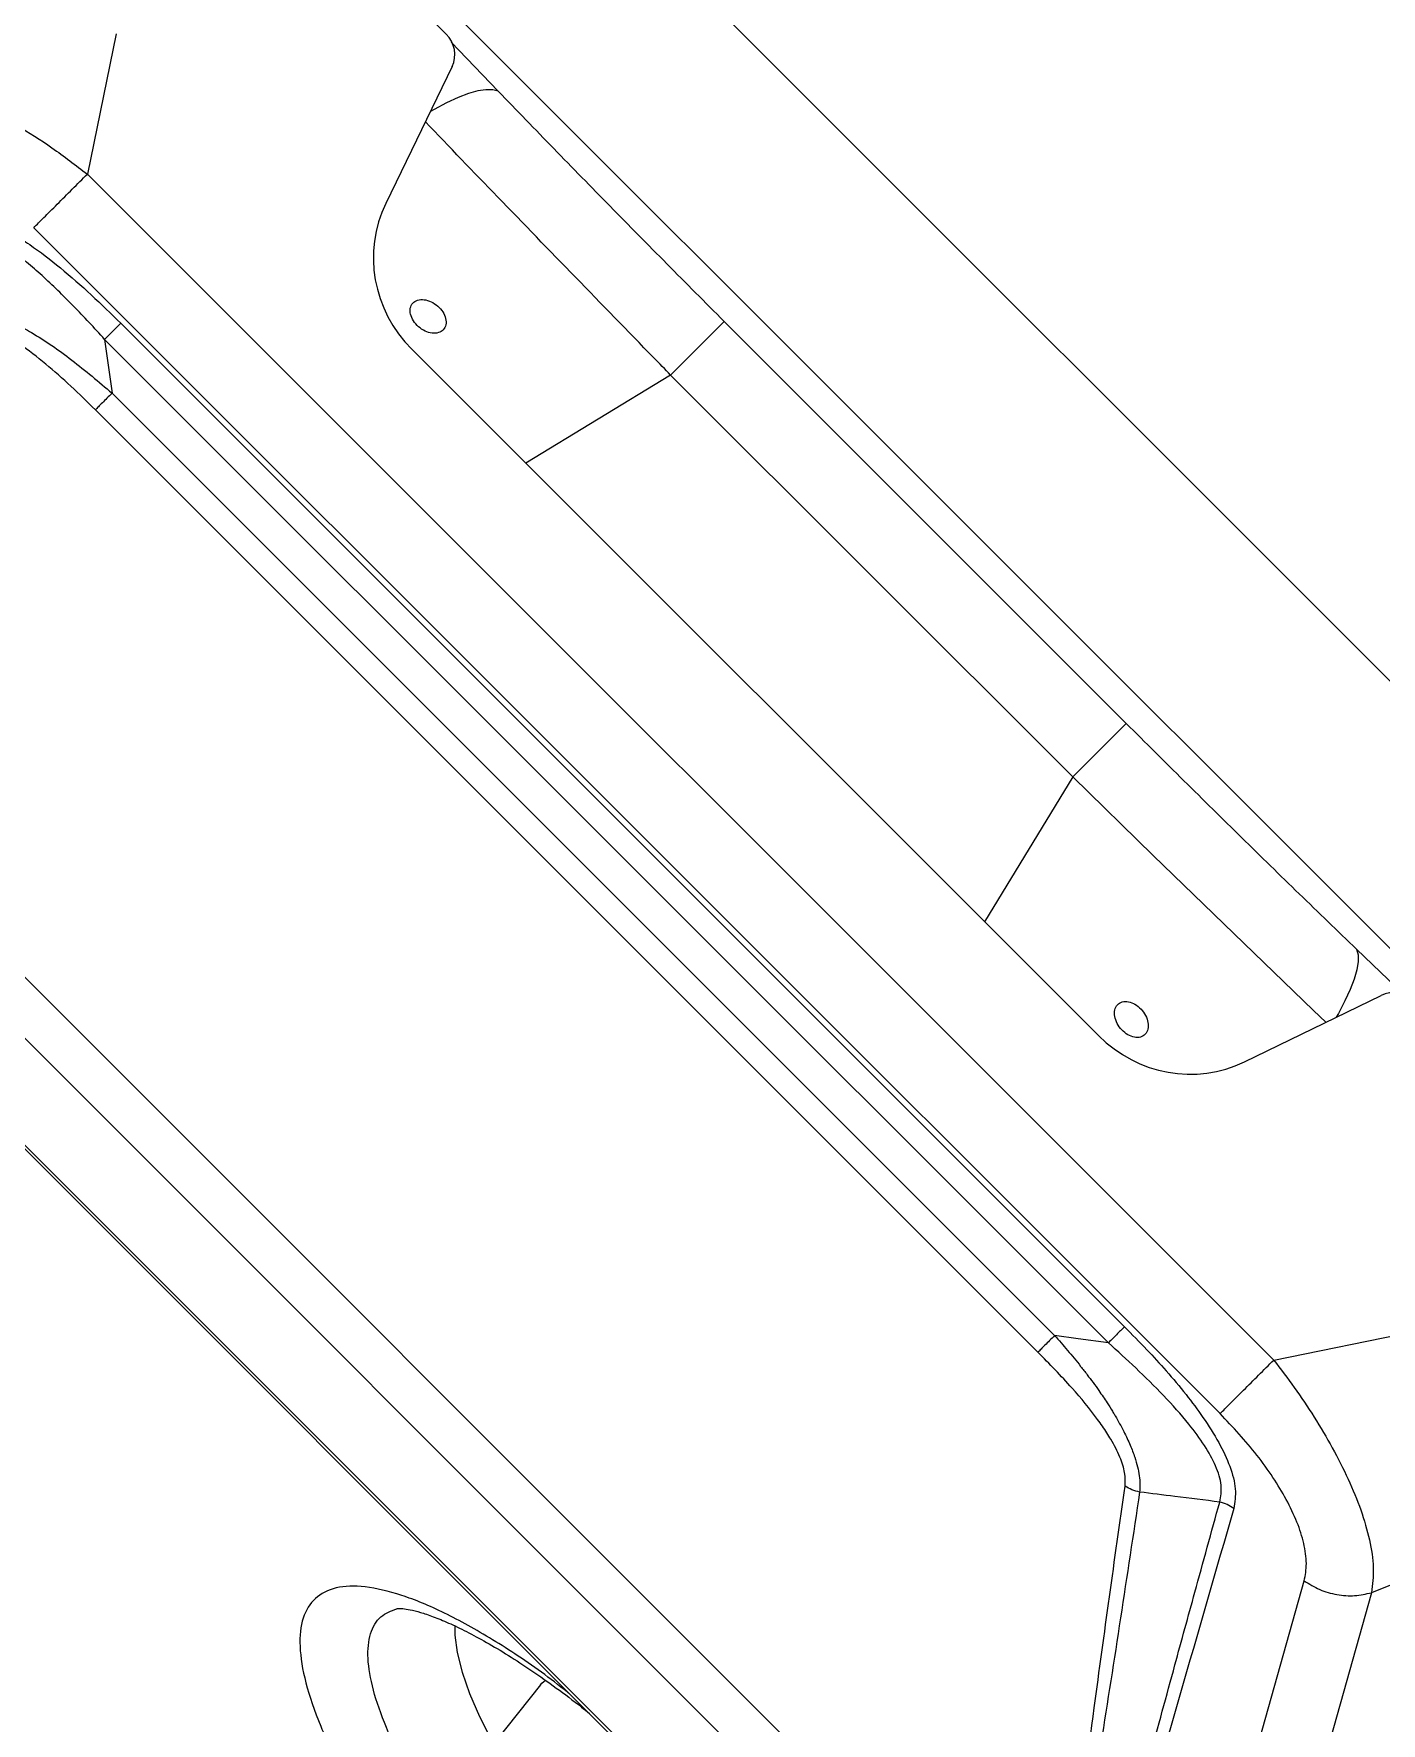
# Model space of a CAD drawing. Extents: x 412 to 492, y 622 to 766.
# Drawn here: x 480.24 to 485.38, y 709.86 to 716.31 of the extents above; entities that cross this region are included whole.
import ezdxf

# ---------------------------------------------------------------- set-up
doc = ezdxf.new("R2010")
doc.units = 0
doc.header["$MEASUREMENT"] = 0
doc.layers.add('1', color=4, linetype='Continuous')
doc.layers.add('GEOMETRY', color=4, linetype='Continuous', lineweight=25)

# ---------------------------------------------------------------- blocks, each defined once
blk = doc.blocks.new('2024 Beam 220V LL')
at = {"layer": 'GEOMETRY'}
for p, q in [((75.4667, 69.0747), (69.0747, 75.4667)), ((74.6976, 68.8232), (68.8232, 74.6976)), ((69.8596, 73.5507), (68.8134, 74.597)), ((68.5999, 73.5516), (68.4906, 73.0162)), ((70.0582, 73.3324), (69.8785, 73.5194)), ((69.8822, 73.4262), (69.6287, 72.9044)), ((68.4906, 73.0163), (73.0162, 68.4907)), ((72.8116, 68.2862), (68.2861, 72.8117)), ((68.6177, 72.4468), (72.4468, 68.6177)), ((70.92, 72.4539), (70.7156, 72.2495)), ((72.4539, 70.92), (70.92, 72.4539)), ((72.3856, 68.5564), (68.5564, 72.3856)), ((68.5564, 72.3856), (68.5845, 72.1804)), ((72.3478, 69.7286), (69.7285, 72.3479)), ((65.7638, 72.2058), (72.2058, 65.7638)), ((70.7156, 72.2495), (70.163, 71.9133)), ((72.2495, 70.7156), (70.7156, 72.2495)), ((66.0155, 72.1872), (72.1872, 66.0155)), ((68.5845, 72.1804), (72.1803, 68.5845)), ((72.1168, 68.5209), (68.5209, 72.1168)), ((66.0456, 71.502), (71.502, 66.0456)), ((66.0531, 71.5095), (71.5095, 66.0531)), ((72.4539, 70.92), (72.2495, 70.7156)), ((72.2495, 70.7156), (71.9134, 70.1631)), ((73.5133, 69.8843), (73.3324, 70.0582)), ((72.9044, 69.6288), (73.4261, 69.8822)), ((73.0162, 68.4906), (73.5516, 68.6)), ((74.7374, 68.1484), (73.3891, 67.603)), ((72.638, 65.8941), (73.1326, 67.6483)), ((73.3891, 67.603), (72.8945, 65.8488)), ((70.2186, 67.2514), (70.0466, 67.0342)), ((70.2186, 67.2514), (70.2244, 67.258)), ((70.2244, 67.258), (70.2384, 67.2697))]:
    blk.add_line(p, q, dxfattribs=at)
at = {"layer": 'GEOMETRY', "flags": 128}
for points in [[(70.0582, 73.3324), (70.0372, 73.338), (70.0111, 73.3383), (69.9802, 73.3334), (69.9447, 73.3234), (69.9049, 73.3082), (69.861, 73.288), (69.8134, 73.263), (69.799, 73.2549)], [(73.2153, 69.7798), (73.1684, 69.8249), (72.8635, 70.119), (72.5567, 70.4164), (72.2495, 70.7156), (72.2495, 70.7156), (72.2495, 70.7156)], [(73.3324, 70.0582), (73.338, 70.0372), (73.3383, 70.0111), (73.3334, 69.9802), (73.3234, 69.9447), (73.3082, 69.9049), (73.288, 69.861), (73.263, 69.8134), (73.255, 69.7991)], [(72.3856, 68.5564), (72.2706, 68.5722), (72.1803, 68.5845)], [(69.8919, 67.4774), (69.8926, 67.4413), (69.9016, 67.3745), (69.9204, 67.2999), (69.9487, 67.2182), (69.9864, 67.1303), (70.0329, 67.0371), (70.0398, 67.0242)]]:
    blk.add_lwpolyline(points, dxfattribs=at)
at = {"layer": 'GEOMETRY'}
for centre, major_axis, ratio, start_param, end_param in [((69.7948, 73.4776), (-0.0404, 0.0964), 0.921802, 3.822956, 5.12998), ((70.0839, 72.6855), (0.466, -0.1951), 0.96488, 3.088007, 4.310898), ((73.4775, 69.7949), (0.0964, -0.0404), 0.9218, 1.153189, 2.460213), ((72.6854, 70.084), (-0.1952, 0.466), 0.964883, 1.97225, 3.195141)]:
    blk.add_ellipse(centre, major_axis=major_axis, ratio=ratio, start_param=start_param, end_param=end_param, dxfattribs=at)
for points, knots in [([(67.6076, 73.3904), (67.6309, 73.3936), (67.6785, 73.4001), (67.7658, 73.3915), (67.8653, 73.3681), (67.9763, 73.3282), (68.0968, 73.2729), (68.2249, 73.202), (68.3588, 73.1168), (68.4459, 73.0503), (68.4905, 73.0162)], [0, 0, 0, 0, 0.1060913, 0.216747, 0.3320356, 0.4525106, 0.5788195, 0.7118984, 0.8524035, 1, 1, 1, 1]), ([(70.92, 72.4539), (70.8469, 72.527), (70.7739, 72.6003), (70.6287, 72.747), (70.5563, 72.8204), (70.4124, 72.9671), (70.3408, 73.0404), (70.1987, 73.1867), (70.1282, 73.2597), (70.0582, 73.3324)], [0, 0, 0, 0, 0.25, 0.25, 0.5, 0.5, 0.75, 0.75, 1, 1, 1, 1]), ([(70.7156, 72.2495), (70.7156, 72.2495), (70.6942, 72.2714), (70.5728, 72.3958), (70.352, 72.6229), (70.0606, 72.9237), (69.8715, 73.1201), (69.7798, 73.2153)], [0, 0, 0, 0, 0.0000017, 0.067856, 0.3845412, 0.7015733, 1, 1, 1, 1]), ([(67.9244, 72.8638), (67.948, 72.8677), (67.9832, 72.8736), (68.0403, 72.8632), (68.0886, 72.8483), (68.1439, 72.8243), (68.2062, 72.7899), (68.2887, 72.7362), (68.3902, 72.6582), (68.5059, 72.5565), (68.5805, 72.4833), (68.6177, 72.4468)], [0, 0, 0, 0, 0.125242, 0.186962, 0.250585, 0.328395, 0.41141, 0.501036, 0.662351, 0.831997, 1, 1, 1, 1]), ([(68.5564, 72.3856), (68.5367, 72.4072), (68.4976, 72.4501), (68.4379, 72.5125), (68.3781, 72.5724), (68.3185, 72.6285), (68.2488, 72.69), (68.1703, 72.7506), (68.085, 72.7983), (68.0078, 72.8215), (67.9685, 72.814), (67.9489, 72.8103)], [0, 0, 0, 0, 0.103598, 0.206282, 0.307061, 0.405061, 0.499574, 0.643355, 0.769755, 0.885319, 1, 1, 1, 1]), ([(69.7883, 72.5341), (69.7793, 72.5367), (69.7614, 72.5388), (69.7389, 72.532), (69.7243, 72.5162), (69.7198, 72.4939), (69.726, 72.4685), (69.7419, 72.4437), (69.7651, 72.4234), (69.7921, 72.4106), (69.8189, 72.4073), (69.8413, 72.4141), (69.8559, 72.4299), (69.8606, 72.4523), (69.8545, 72.4779), (69.8387, 72.5027), (69.8154, 72.523), (69.7973, 72.5314), (69.7883, 72.5341)], [0, 0, 0, 0, 0.0625345, 0.1250099, 0.1874593, 0.2499122, 0.3123943, 0.3749283, 0.4374644, 0.4999445, 0.5623945, 0.6248413, 0.6873134, 0.7498397, 0.8123846, 0.8748726, 0.9373287, 1, 1, 1, 1]), ([(67.9868, 72.5047), (68.0049, 72.5056), (68.0416, 72.5073), (68.1026, 72.4932), (68.1619, 72.4714), (68.2182, 72.445), (68.3094, 72.3946), (68.435, 72.3074), (68.5339, 72.2234), (68.5845, 72.1804)], [0, 0, 0, 0, 0.114828, 0.233664, 0.317348, 0.406089, 0.500977, 0.744712, 1, 1, 1, 1]), ([(68.5209, 72.1168), (68.4901, 72.147), (68.4287, 72.2074), (68.3324, 72.2926), (68.2396, 72.3645), (68.1523, 72.4175), (68.0731, 72.4499), (68.031, 72.4493), (68.0099, 72.449)], [0, 0, 0, 0, 0.187072, 0.373689, 0.559995, 0.705553, 0.85283, 1, 1, 1, 1]), ([(73.3324, 70.0582), (73.2597, 70.1282), (73.1867, 70.1987), (73.0404, 70.3408), (72.9671, 70.4124), (72.8204, 70.5563), (72.7469, 70.6287), (72.6003, 70.774), (72.527, 70.8469), (72.4539, 70.92)], [0, 0, 0, 0, 0.25, 0.25, 0.5, 0.5, 0.75, 0.75, 1, 1, 1, 1]), ([(72.4744, 69.8543), (72.4659, 69.8575), (72.449, 69.8606), (72.4273, 69.8545), (72.4126, 69.8386), (72.4072, 69.8154), (72.4118, 69.7884), (72.4258, 69.7617), (72.4469, 69.7392), (72.472, 69.7245), (72.4972, 69.7198), (72.5188, 69.7257), (72.5335, 69.7415), (72.539, 69.7648), (72.5345, 69.792), (72.5206, 69.8188), (72.4996, 69.8413), (72.4828, 69.8511), (72.4744, 69.8543)], [0, 0, 0, 0, 0.062535, 0.125012, 0.187461, 0.249911, 0.312389, 0.374923, 0.437462, 0.499946, 0.562398, 0.624843, 0.687311, 0.749834, 0.812381, 0.874871, 0.937328, 1, 1, 1, 1]), ([(69.3163, 55.2477), (69.3152, 55.2587), (69.3092, 55.3207), (69.2904, 55.5021), (69.2554, 55.7905), (69.2039, 56.1432), (69.1505, 56.4567), (69.0983, 56.7301), (69.0498, 56.9637), (69.0049, 57.1644), (68.9648, 57.3338), (68.9303, 57.4739), (68.8946, 57.6124), (68.8578, 57.7493), (68.7981, 57.9615), (68.7124, 58.2451), (68.5958, 58.5956), (68.4736, 58.9328), (68.3282, 59.3052), (68.1547, 59.7126), (67.9485, 60.1545), (67.7476, 60.551), (67.5536, 60.9077), (67.3971, 61.1785), (67.2697, 61.3899), (67.1748, 61.5433), (67.0792, 61.6933), (66.9445, 61.8991), (66.7697, 62.1573), (66.5557, 62.4601), (66.3353, 62.7587), (66.032, 63.1522), (65.6381, 63.6314), (65.1444, 64.1852), (64.6324, 64.7146), (64.1894, 65.1376), (63.825, 65.4652), (63.5443, 65.7075), (63.2576, 65.945), (62.9331, 66.2028), (62.5694, 66.4777), (62.1636, 66.7668), (61.8487, 66.9785), (61.6297, 67.1199), (61.5097, 67.1958), (61.3882, 67.2709), (61.2623, 67.3469), (61.0712, 67.4597), (60.8132, 67.606), (60.3812, 67.8369), (59.8337, 68.1038), (59.1675, 68.388), (58.4856, 68.6388), (57.9661, 68.7992), (57.612, 68.895), (57.4433, 68.9381), (57.2954, 68.9741), (57.1824, 69.0007), (57.0822, 69.0235), (56.9813, 69.0457), (56.866, 69.0702), (56.7499, 69.0939), (56.633, 69.1168), (56.5155, 69.1389), (56.3234, 69.1734), (56.0548, 69.2175), (55.7078, 69.2659), (55.355, 69.3066), (55.0748, 69.3322), (54.8685, 69.3475), (54.7371, 69.356), (54.6029, 69.3636), (54.4659, 69.37), (54.3262, 69.3752), (54.1838, 69.3791), (54.0387, 69.3817), (53.8909, 69.3829), (53.7406, 69.3826), (53.6394, 69.3811), (53.5884, 69.3804)], [0, 0, 0, 0, 0.001473, 0.0083, 0.024285, 0.04014, 0.05574, 0.066575, 0.077144, 0.087449, 0.093884, 0.100253, 0.106555, 0.112791, 0.118962, 0.135596, 0.151696, 0.167271, 0.182333, 0.203609, 0.22456, 0.245197, 0.260717, 0.276613, 0.285219, 0.292273, 0.299665, 0.307936, 0.323709, 0.339486, 0.355274, 0.371076, 0.402874, 0.434376, 0.465659, 0.49675, 0.512436, 0.528152, 0.544036, 0.559922, 0.581009, 0.60221, 0.623536, 0.629469, 0.635514, 0.641673, 0.64773, 0.65431, 0.670054, 0.685706, 0.717138, 0.748405, 0.779378, 0.811704, 0.819706, 0.827767, 0.834732, 0.839873, 0.843182, 0.848379, 0.853603, 0.858852, 0.864129, 0.869431, 0.87476, 0.89009, 0.905638, 0.921402, 0.937379, 0.943106, 0.948954, 0.954922, 0.961009, 0.967214, 0.973538, 0.979979, 0.986536, 0.993209, 1, 1, 1, 1]), ([(72.4468, 68.6177), (72.4754, 68.5886), (72.5297, 68.5337), (72.6086, 68.4475), (72.6809, 68.3614), (72.7492, 68.2699), (72.8079, 68.1777), (72.852, 68.0844), (72.8753, 67.9955), (72.8676, 67.9483), (72.8638, 67.9245)], [0, 0, 0, 0, 0.131695, 0.24934, 0.378329, 0.497693, 0.62718, 0.749961, 0.873946, 1, 1, 1, 1]), ([(72.1804, 68.5845), (72.1886, 68.5752), (72.2052, 68.5564), (72.23, 68.5274), (72.255, 68.4974), (72.2799, 68.4665), (72.3119, 68.4255), (72.3459, 68.3792), (72.3776, 68.3325), (72.3957, 68.3038), (72.4049, 68.2886), (72.4085, 68.2826), (72.4223, 68.2592), (72.4439, 68.2201), (72.4687, 68.1672), (72.4904, 68.1097), (72.5069, 68.0465), (72.5055, 68.0069), (72.5047, 67.9869)], [0, 0, 0, 0, 0.047708, 0.096688, 0.146809, 0.197928, 0.249893, 0.347838, 0.421271, 0.471482, 0.483259, 0.492609, 0.499558, 0.592818, 0.675836, 0.749812, 0.87358, 1, 1, 1, 1]), ([(72.8103, 67.9489), (72.8141, 67.9696), (72.8215, 68.0101), (72.7973, 68.0871), (72.7531, 68.1664), (72.6857, 68.2573), (72.5967, 68.3563), (72.4924, 68.4592), (72.4205, 68.5246), (72.3856, 68.5564)], [0, 0, 0, 0, 0.120842, 0.236017, 0.354466, 0.479568, 0.65493, 0.832373, 1, 1, 1, 1]), ([(72.449, 68.0099), (72.4496, 68.0264), (72.4509, 68.0593), (72.4311, 68.1215), (72.4043, 68.1737), (72.3798, 68.2131), (72.3628, 68.2386), (72.3214, 68.2964), (72.2413, 68.3932), (72.1608, 68.4758), (72.1168, 68.5209)], [0, 0, 0, 0, 0.117005, 0.234536, 0.360199, 0.405093, 0.451786, 0.500448, 0.726612, 1, 1, 1, 1]), ([(73.0162, 68.4906), (73.0427, 68.4559), (73.0969, 68.3851), (73.1719, 68.2726), (73.2414, 68.1554), (73.3021, 68.036), (73.3509, 67.9172), (73.3842, 67.8026), (73.4004, 67.6936), (73.3929, 67.6337), (73.3891, 67.603)], [0, 0, 0, 0, 0.114179, 0.233354, 0.355657, 0.479729, 0.604989, 0.731949, 0.86249, 1, 1, 1, 1]), ([(73.1326, 67.6482), (73.1366, 67.6695), (73.1427, 67.7015), (73.1385, 67.7515), (73.1291, 67.8032), (73.1067, 67.8726), (73.0662, 67.9577), (73.014, 68.0438), (72.9337, 68.156), (72.8602, 68.2344), (72.8116, 68.2862)], [0, 0, 0, 0, 0.125044, 0.187707, 0.251332, 0.373876, 0.501773, 0.624135, 0.751153, 1, 1, 1, 1]), ([(72.1954, 66.0792), (72.2397, 66.4417), (72.3188, 67.089), (72.4092, 67.7285), (72.449, 68.0099)], [0, 0, 0, 0, 0.559996, 1, 1, 1, 1]), ([(72.5047, 67.9869), (72.4563, 67.6664), (72.3594, 67.0254), (72.2513, 66.3938), (72.1972, 66.078)], [0, 0, 0, 0, 0.499897, 1, 1, 1, 1]), ([(72.2881, 65.9922), (72.2881, 65.9922), (72.2881, 65.9924), (72.2883, 65.9931), (72.2891, 65.9958), (72.2917, 66.0061), (72.3759, 66.3346), (72.4887, 66.777), (72.6323, 67.3018), (72.7213, 67.627), (72.7786, 67.8341), (72.8103, 67.9489)], [0, 0, 0, 0, 0.0000386, 0.0003312, 0.001135, 0.0041642, 0.0159415, 0.499832, 0.6813517, 0.8233637, 1, 1, 1, 1]), ([(72.8103, 67.9489), (72.7532, 67.956), (72.6513, 67.9686), (72.5495, 67.9813), (72.5047, 67.9869)], [0, 0, 0, 0, 0.560611, 1, 1, 1, 1]), ([(72.8638, 67.9245), (72.8555, 67.9298), (72.8391, 67.9405), (72.8199, 67.9461), (72.8103, 67.9489)], [0, 0, 0, 0, 0.5, 1, 1, 1, 1]), ([(72.8638, 67.9245), (72.7268, 67.4489), (72.5541, 66.8493), (72.3674, 66.219), (72.3141, 66.0553), (72.2982, 66.0083), (72.2919, 65.9951), (72.2898, 65.9907)], [0, 0, 0, 0, 0.733813, 0.925342, 0.977269, 0.992279, 1, 1, 1, 1]), ([(70.3339, 67.2138), (70.3008, 67.2399), (70.1983, 67.3205), (70.0345, 67.4276), (69.85, 67.5304), (69.6855, 67.5986), (69.5461, 67.6308), (69.4344, 67.6271), (69.3547, 67.5864), (69.3078, 67.5113), (69.2961, 67.4023), (69.3185, 67.2635), (69.3753, 67.0974), (69.4643, 66.9085), (69.5824, 66.7014), (69.6824, 66.5541), (69.7325, 66.4805)], [0, 0, 0, 0, 0.035514, 0.110012, 0.18415, 0.258287, 0.332219, 0.406152, 0.480014, 0.553878, 0.627806, 0.701736, 0.775904, 0.850073, 0.925036, 1, 1, 1, 1]), ([(69.9401, 66.5523), (69.9396, 66.553), (69.8936, 66.6184), (69.8085, 66.7471), (69.7044, 66.9274), (69.6269, 67.0912), (69.5768, 67.2351), (69.5563, 67.356), (69.5661, 67.4502), (69.6027, 67.5153), (69.6494, 67.5335), (69.6713, 67.542)], [0, 0, 0, 0, 0.0013661, 0.1298509, 0.2583326, 0.3842885, 0.5102397, 0.6364749, 0.7627058, 0.8887391, 1, 1, 1, 1]), ([(69.6716, 67.5427), (69.6723, 67.5429), (69.6739, 67.5432), (69.6919, 67.543), (69.7204, 67.5387), (69.7602, 67.5287), (69.8095, 67.5122), (69.8684, 67.488), (69.9366, 67.4555), (70.013, 67.4143), (70.0963, 67.3644), (70.1854, 67.3064), (70.279, 67.24), (70.3529, 67.1849), (70.3957, 67.1501), (70.4057, 67.142)], [0, 0, 0, 0, 0.069439, 0.143413, 0.217225, 0.29011, 0.365459, 0.444765, 0.527571, 0.613297, 0.701279, 0.790845, 0.881368, 0.972308, 1, 1, 1, 1])]:
    blk.add_open_spline(points, degree=3, knots=knots, dxfattribs=at)
for points in [[(68.2861, 72.8117), (68.2981, 72.8237), (68.3221, 72.8477), (68.3746, 72.9003), (68.433, 72.9588), (68.4713, 72.9971), (68.4904, 73.0163)], [(68.6177, 72.4468), (68.614, 72.4431), (68.6066, 72.4358), (68.5917, 72.4209), (68.5749, 72.4041), (68.5626, 72.3917), (68.5564, 72.3856)], [(68.5845, 72.1804), (68.578, 72.1738), (68.5649, 72.1607), (68.5472, 72.1431), (68.5318, 72.1277), (68.5245, 72.1204), (68.5209, 72.1168)], [(72.4468, 68.6177), (72.4431, 68.614), (72.4358, 68.6066), (72.4209, 68.5917), (72.4041, 68.5749), (72.3917, 68.5626), (72.3856, 68.5564)], [(72.1804, 68.5845), (72.1738, 68.578), (72.1607, 68.5649), (72.1431, 68.5472), (72.1277, 68.5318), (72.1204, 68.5246), (72.1168, 68.5209)], [(72.8116, 68.2862), (72.8236, 68.2982), (72.8476, 68.3222), (72.9002, 68.3748), (72.9587, 68.4332), (72.997, 68.4715), (73.0162, 68.4906)], [(72.5047, 67.9869), (72.4947, 67.9893), (72.4745, 67.9942), (72.4575, 68.0047), (72.449, 68.0099)], [(73.1326, 67.6482), (73.1517, 67.6363), (73.1898, 67.6123), (73.2569, 67.5937), (73.3256, 67.5884), (73.3679, 67.5982), (73.3891, 67.603)]]:
    blk.add_open_spline(points, degree=3, dxfattribs=at)

msp = doc.modelspace()

# ---------------------------------------------------------------- block references
at = {"layer": '1'}
msp.add_blockref('2024 Beam 220V LL', (411.9528, 642.7586), dxfattribs=at)

doc.saveas('drawing.dxf')
